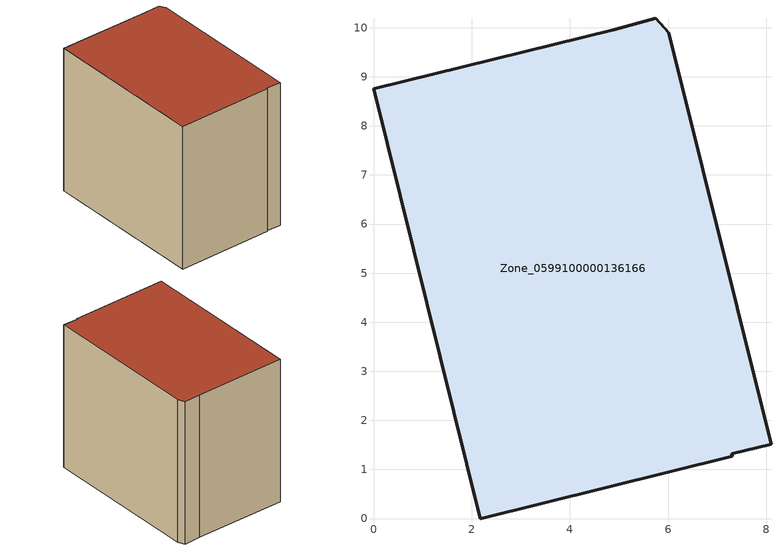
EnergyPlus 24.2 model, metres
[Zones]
Zone_0599100000136166
 floor ground (C_G): 5.75,10.19 6.01,9.9 8.1,1.52 7.3,1.32 7.31,1.27 2.18,0 0,8.76 4.89,9.96 z0
 wall outside (C_F): 2.18,0 7.31,1.27 7.3,1.32 8.1,1.52 6.01,9.9 5.75,10.19 4.89,9.96 0,8.76 2.18,0 z0:8.16
 roof outside (C_R): 6.01,9.9 5.75,10.19 4.89,9.96 0,8.76 2.18,0 7.31,1.27 7.3,1.32 8.1,1.52 z8.16
[BUILDING]
Pand.0599100000136166: North Axis=0; Terrain=City; Loads Convergence Tolerance Value=0.04; Temperature Convergence Tolerance Value=0.4; Solar Distribution=FullExterior; Maximum Number of Warmup Days=25; Minimum Number of Warmup Days=1
[Site:Location]
Rotterdam.The.Hague.AP_ZH_NLD Design_Conditions: Latitude=51.96; Longitude=4.45; Time Zone=1; Elevation=-4.5
[SITE:GROUNDTEMPERATURE:BUILDINGSURFACE]
18, 18, 18, 18, 18, 18, 18, 18, 18, 18, 18, 18
[MATERIAL] Thermal Absorptance=0.9; Solar Absorptance=0.7; Visible Absorptance=0.7
Name | Roughness | Thickness | Conductivity | Density | Specific Heat
G.TC.1965-1974 | MediumSmooth | 0.15 | 0.882353 | 540 | 1210
F.TC.1965-1974 | Rough | 0.3 | 0.697674 | 1920 | 840
R.TC.1965-1974 | MediumRough | 0.2 | 0.232558 | 1500 | 1000
[CONSTRUCTION]
C_G: G.TC.1965-1974
C_F: F.TC.1965-1974
C_R: R.TC.1965-1974
[ZONE]
Zone_0599100000136166: Type=1; Multiplier=1; Ceiling Height=Autocalculate; Volume=Autocalculate; Floor Area=autocalculate; Part of Total Floor Area=Yes
[ZONEINFILTRATION:DESIGNFLOWRATE]
Infil_Zone_0599100000136166: Zone or ZoneList or Space or SpaceList=Zone_0599100000136166; Schedule=AlwaysOn; Design Flow Rate Calculation Method=Flow/Area; Flow Rate per Floor Area=0.003; Constant Term Coefficient=1; Temperature Term Coefficient=0; Velocity Term Coefficient=0; Velocity Squared Term Coefficient=0
[HVACTEMPLATE:ZONE:IDEALLOADSAIRSYSTEM]
Zone_0599100000136166: Maximum Heating Supply Air Temperature=50; Minimum Cooling Supply Air Temperature=13; Maximum Heating Supply Air Humidity Ratio=0.0156; Minimum Cooling Supply Air Humidity Ratio=0.0077; Heating Limit=NoLimit; Cooling Limit=NoLimit; Dehumidification Control Type=ConstantSensibleHeatRatio; Cooling Sensible Heat Ratio=0.7; Dehumidification Setpoint=60; Humidification Control Type=None; Humidification Setpoint=30; Outdoor Air Method=None; Outdoor Air Flow Rate per Person=0.00944; Outdoor Air Flow Rate per Zone Floor Area=0; Outdoor Air Flow Rate per Zone=0; Demand Controlled Ventilation Type=None; Outdoor Air Economizer Type=NoEconomizer; Heat Recovery Type=None; Sensible Heat Recovery Effectiveness=0.7; Latent Heat Recovery Effectiveness=0.65
[ZONECONTROL:THERMOSTAT]
ThermostatControl_Zone_0599100000136166: Zone or ZoneList=Zone_0599100000136166; Control Type Schedule=DualSetpointControlType; Control 1=Thermostat_Zone_0599100000136166; Temperature Difference Between Cutout And Setpoint=0
[THERMOSTATSETPOINT:DUALSETPOINT]
Thermostat_Zone_0599100000136166: Heating Setpoint Temperature Schedule=HeatingSetpoint_Zone_0599100000136166; Cooling Setpoint Temperature Schedule=CoolingSetpoint_Zone_0599100000136166
[SCHEDULE:COMPACT]
HeatingSetpoint_Zone_0599100000136166: Through: 12/31, For: AllDays, Until: 24:00, 21
CoolingSetpoint_Zone_0599100000136166: Through: 12/31, For: AllDays, Until: 24:00, 24
DualSetpointControlType: Through: 12/31, For: AllDays, Until: 24:00, 4
AlwaysOn: Through: 12/31, For: AllDays, Until: 24:00, 1
